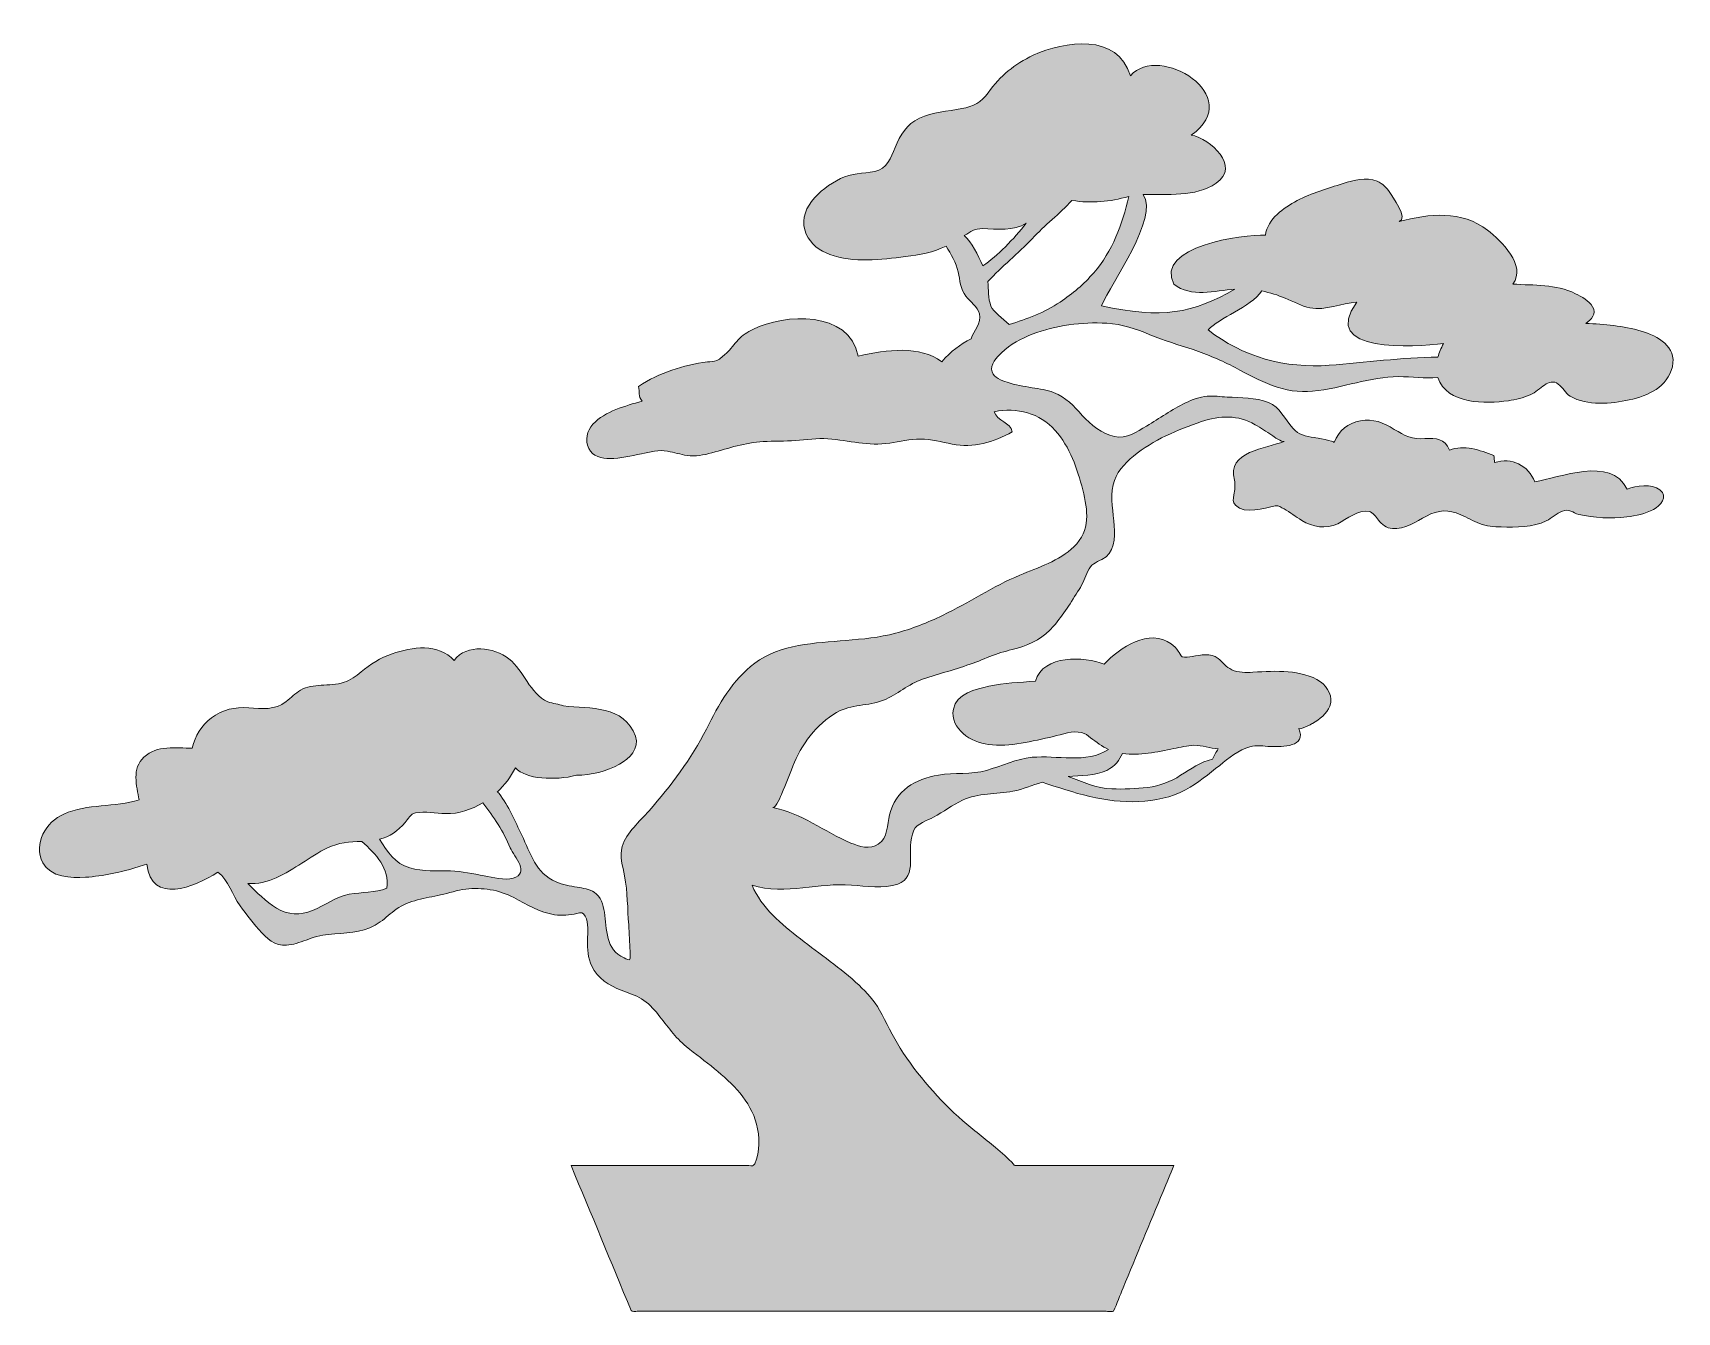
# Model space of a CAD drawing. Header units: inches. Extents: x 0 to 102, y 0 to 80.
import ezdxf

# ---------------------------------------------------------------- set-up
doc = ezdxf.new("R2010")
doc.units = ezdxf.units.IN
doc.header["$MEASUREMENT"] = 0
doc.layers.add('Layer 1', color=7, linetype='Continuous')

msp = doc.modelspace()

# ---------------------------------------------------------------- hatches: boundary and pattern name
at = {"layer": 'Layer 1', "true_color": 0x00a69c}
h = msp.add_hatch(color=134, dxfattribs=at)
h.dxf.hatch_style = 2
edge = h.paths.add_edge_path()
edge.add_spline(control_points=[(69.09, 60.76), (69.97, 60.39), (70.88, 60.12), (71.78, 59.83), (72.68, 59.52), (73.55, 59.16), (74.39, 58.71), (75.14, 58.3), (75.9, 57.89), (76.7, 57.6), (77.51, 57.3), (78.36, 57.16), (79.21, 57.24), (80.13, 57.33), (81.04, 57.57), (81.94, 57.77), (82.79, 57.96), (83.68, 58.16), (84.56, 58.15), (85.38, 58.15), (86.19, 58.03), (87, 58.1), (87.56, 56.41), (89.99, 56.45), (91.39, 56.65), (91.85, 56.72), (92.32, 56.83), (92.75, 57.02), (93.08, 57.16), (93.35, 57.44), (93.64, 57.63), (93.91, 57.81), (94.2, 57.91), (94.49, 57.69), (94.78, 57.47), (94.92, 57.12), (95.24, 56.93), (96.28, 56.32), (97.8, 56.46), (98.91, 56.7), (100.09, 56.96), (101.29, 57.5), (101.59, 58.77), (101.89, 60.03), (100.67, 60.68), (99.66, 60.98), (98.54, 61.31), (97.36, 61.41), (96.2, 61.46), (96.57, 61.69), (96.88, 62.07), (96.63, 62.5), (96.4, 62.88), (95.95, 63.12), (95.57, 63.31), (94.31, 63.93), (93.02, 63.81), (91.67, 63.91), (92.53, 65.06), (90.94, 66.62), (90.1, 67.26), (88.49, 68.51), (86.45, 68.29), (84.6, 67.8), (85.19, 67.96), (84.16, 69.39), (84.01, 69.61), (83.78, 69.92), (83.59, 70.15), (83.22, 70.3), (82.52, 70.59), (81.79, 70.37), (81.11, 70.16), (80.13, 69.86), (79.16, 69.57), (78.25, 69.1), (77.4, 68.65), (76.42, 67.98), (76.27, 66.95), (74.89, 67.02), (69.38, 66.24), (70.57, 63.9), (71.65, 63.06), (73.13, 63.49), (74.37, 63.59), (71.74, 62.07), (69.84, 61.74), (66.07, 62.55), (66.7, 64.03), (69.66, 68.03), (68.67, 69.48), (70.16, 69.54), (71.9, 69.28), (73.21, 70.18), (74.75, 71.24), (72.85, 72.95), (71.66, 73.18), (75.11, 75.6), (69.65, 78.93), (67.87, 76.86), (67.1, 79.53), (63.78, 79.04), (61.83, 78.14), (60.65, 77.6), (59.79, 76.86), (59.03, 75.81), (58.59, 75.21), (58.1, 74.96), (57.38, 74.82), (56.5, 74.65), (55.57, 74.62), (54.75, 74.23), (53.94, 73.83), (53.56, 73.21), (53.24, 72.4), (52.98, 71.78), (52.71, 71.04), (51.97, 70.91), (51.23, 70.77), (50.52, 70.83), (49.84, 70.47), (49.16, 70.13), (48.51, 69.66), (48.04, 69.05), (47.59, 68.46), (47.39, 67.73), (47.71, 67.02), (47.98, 66.39), (48.54, 65.98), (49.17, 65.75), (50.65, 65.21), (52.36, 65.42), (53.88, 65.62), (54.76, 65.73), (55.61, 65.88), (56.41, 66.27), (56.71, 65.75), (57.04, 65.26), (57.16, 64.66), (57.27, 64.14), (57.3, 63.6), (57.64, 63.16), (57.9, 62.82), (58.37, 62.5), (58.48, 62.06), (58.62, 61.48), (58.14, 61), (57.96, 60.5), (57.31, 60.17), (56.7, 59.73), (56.14, 59.08), (54.77, 60.09), (52.75, 59.84), (50.94, 59.43), (50.39, 62.28), (46.35, 62.09), (44.39, 61.08), (44.05, 60.91), (43.74, 60.73), (43.48, 60.45), (43.22, 60.17), (43.01, 59.86), (42.73, 59.6), (42.56, 59.44), (42.36, 59.25), (42.14, 59.15), (41.97, 59.07), (41.76, 59.09), (41.57, 59.07), (40.04, 58.87), (38.58, 58.4), (37.28, 57.54), (37.36, 57.19), (37.23, 56.95), (37.49, 56.63), (36.45, 56.31), (35.2, 56.02), (34.44, 55.19), (34.05, 54.77), (33.94, 54.21), (34.18, 53.68), (34.41, 53.18), (34.99, 53.06), (35.5, 53.06), (36.15, 53.06), (36.81, 53.22), (37.45, 53.35), (37.98, 53.46), (38.54, 53.62), (39.08, 53.51), (39.49, 53.44), (39.88, 53.31), (40.29, 53.25), (40.82, 53.18), (41.33, 53.27), (41.83, 53.41), (42.91, 53.7), (43.89, 54.05), (45.02, 54.11), (45.69, 54.14), (46.37, 54.14), (47.04, 54.17), (47.72, 54.21), (48.38, 54.35), (49.06, 54.29), (50.37, 54.19), (51.57, 53.8), (52.9, 54.02), (53.53, 54.12), (54.16, 54.27), (54.81, 54.27), (55.48, 54.28), (56.13, 54.08), (56.78, 53.96), (58.11, 53.7), (59.36, 54.05), (60.52, 54.72), (60.43, 55.32), (59.57, 55.37), (59.4, 55.97), (60.82, 56.24), (62.22, 55.9), (63.2, 54.8), (64.11, 53.78), (64.57, 52.41), (64.91, 51.11), (65.23, 49.83), (65.4, 48.57), (64.36, 47.57), (63.44, 46.69), (62.14, 46.28), (60.99, 45.8), (59.33, 45.1), (57.82, 44.08), (56.19, 43.3), (55.25, 42.85), (54.28, 42.45), (53.26, 42.19), (52.26, 41.92), (51.21, 41.83), (50.18, 41.74), (48.26, 41.59), (46.11, 41.51), (44.5, 40.32), (43.12, 39.3), (42.25, 37.73), (41.5, 36.23), (40.55, 34.36), (39.3, 32.72), (37.93, 31.14), (37.35, 30.48), (36.53, 29.8), (36.26, 28.93), (36.06, 28.32), (36.3, 27.69), (36.41, 27.09), (36.59, 26.09), (36.59, 25.05), (36.66, 24.04), (36.69, 23.49), (36.72, 22.95), (36.75, 22.41), (36.76, 22.26), (36.76, 22.11), (36.76, 21.97), (36.77, 21.76), (36.48, 21.95), (36.37, 22), (35.22, 22.48), (35.3, 23.8), (35.15, 24.83), (35.08, 25.3), (34.94, 25.81), (34.52, 26.08), (34.21, 26.28), (33.82, 26.33), (33.46, 26.39), (33, 26.46), (32.57, 26.54), (32.14, 26.72), (30.87, 27.27), (30.56, 28.49), (30.01, 29.63), (29.59, 30.49), (29.19, 31.45), (28.61, 32.21), (28.59, 32.23), (28.52, 32.34), (28.48, 32.31), (28.94, 32.74), (29.33, 33.24), (29.61, 33.81), (30.26, 33.1), (32.07, 33.02), (33.41, 33.35), (34.33, 33.36), (35.29, 33.59), (36.09, 34.05), (36.71, 34.4), (37.35, 35.01), (37.08, 35.79), (36.4, 37.72), (34.25, 37.48), (32.61, 37.67), (32.29, 37.77), (31.96, 37.82), (31.63, 37.92), (30.49, 38.46), (30.16, 39.84), (29.21, 40.6), (28.29, 41.33), (26.58, 41.55), (25.8, 40.5), (24.83, 41.58), (23.17, 41.34), (21.94, 40.91), (21.2, 40.66), (20.61, 40.27), (20.01, 39.78), (19.69, 39.52), (19.35, 39.27), (18.95, 39.14), (18.49, 38.98), (18, 38.99), (17.52, 38.95), (17.09, 38.92), (16.63, 38.87), (16.25, 38.65), (15.92, 38.46), (15.65, 38.17), (15.35, 37.94), (14.66, 37.39), (13.83, 37.49), (13.02, 37.55), (12.16, 37.61), (11.4, 37.45), (10.7, 36.92), (10.08, 36.46), (9.68, 35.8), (9.51, 35.04), (8.49, 35.04), (7.32, 35.24), (6.5, 34.48), (5.74, 33.78), (6.04, 32.7), (6.2, 31.82), (4.68, 31.34), (3, 31.6), (1.51, 30.94), (0.42, 30.46), (-0.41, 29.09), (0.21, 27.91), (0.69, 27), (1.98, 26.96), (2.87, 27.01), (3.98, 27.08), (5.08, 27.33), (6.14, 27.65), (6.32, 27.7), (6.5, 27.76), (6.68, 27.82), (7, 25.29), (9.59, 26.39), (11.11, 27.32), (11.79, 26.82), (11.98, 25.89), (12.48, 25.24), (12.91, 24.67), (13.34, 24.09), (13.83, 23.56), (14.35, 22.99), (14.86, 22.66), (15.67, 22.82), (16.09, 22.9), (16.5, 23.07), (16.91, 23.22), (17.38, 23.38), (17.86, 23.46), (18.37, 23.49), (19.38, 23.57), (20.37, 23.6), (21.21, 24.23), (21.55, 24.48), (21.86, 24.77), (22.2, 25.02), (22.6, 25.31), (23.05, 25.48), (23.53, 25.6), (24, 25.73), (24.48, 25.8), (24.96, 25.91), (25.48, 26.03), (25.99, 26.2), (26.52, 26.27), (27.54, 26.39), (28.59, 26.23), (29.51, 25.75), (30.32, 25.32), (31.13, 24.81), (32.05, 24.68), (32.51, 24.61), (32.98, 24.64), (33.43, 24.76), (33.66, 24.82), (33.84, 24.84), (33.96, 24.59), (34.18, 24.16), (34.12, 23.57), (34.1, 23.09), (34.08, 22.54), (34.12, 22), (34.36, 21.48), (34.71, 20.73), (35.45, 20.26), (36.2, 19.98), (36.62, 19.81), (37.07, 19.68), (37.46, 19.45), (37.87, 19.2), (38.21, 18.84), (38.5, 18.47), (39.06, 17.76), (39.54, 17.05), (40.24, 16.48), (40.82, 16.01), (41.43, 15.57), (42, 15.1), (43.12, 14.18), (44.24, 13.1), (44.61, 11.66), (44.82, 10.88), (44.84, 9.94), (44.5, 9.19), (44.42, 9.02), (44.32, 9.07), (44.13, 9.07), (42.27, 9.07), (40.41, 9.07), (38.55, 9.07), (36.73, 9.07), (34.91, 9.07), (33.08, 9.07), (34.33, 6.07), (35.57, 3.07), (36.81, 0.06), (36.86, -0.04), (37.09, 0.01), (37.19, 0.01), (37.62, 0.01), (38.06, 0.01), (38.49, 0.01), (40.09, 0.01), (41.69, 0.01), (43.29, 0.01), (47.8, 0.01), (52.31, 0.01), (56.82, 0.01), (60, 0.01), (63.18, 0.01), (66.36, 0.01), (66.4, 0.01), (66.81, -0.02), (66.83, 0.02), (67.03, 0.5), (67.22, 0.98), (67.42, 1.47), (68.25, 3.47), (69.08, 5.47), (69.91, 7.47), (70.13, 8), (70.35, 8.54), (70.57, 9.07), (67.3, 9.07), (64.03, 9.07), (60.76, 9.07), (60.66, 9.07), (60.69, 9.06), (60.6, 9.16), (60.25, 9.53), (59.87, 9.88), (59.48, 10.2), (58.81, 10.76), (58.11, 11.28), (57.45, 11.86), (55.96, 13.17), (54.63, 14.69), (53.56, 16.37), (53.07, 17.14), (52.71, 17.97), (52.26, 18.75), (51.93, 19.33), (51.47, 19.83), (50.99, 20.29), (49.86, 21.36), (48.56, 22.22), (47.34, 23.18), (46.18, 24.08), (44.92, 25.12), (44.34, 26.51), (45.36, 26.2), (46.45, 26.23), (47.5, 26.35), (48.53, 26.46), (49.48, 26.6), (50.52, 26.52), (51.45, 26.45), (52.51, 26.28), (53.41, 26.59), (54.03, 26.81), (54.19, 27.35), (54.2, 27.95), (54.2, 28.62), (54.12, 29.3), (54.4, 29.93), (54.58, 30.34), (55.26, 30.55), (55.63, 30.75), (56.24, 31.08), (56.8, 31.51), (57.43, 31.8), (58.41, 32.27), (59.52, 32.16), (60.57, 32.36), (61.19, 32.49), (61.78, 32.73), (62.38, 32.92), (64.33, 32.28), (66.32, 31.61), (68.4, 31.72), (69.39, 31.77), (70.42, 31.97), (71.3, 32.44), (72.07, 32.86), (72.75, 33.44), (73.43, 33.97), (73.99, 34.41), (74.61, 34.93), (75.31, 35.13), (75.7, 35.24), (76.18, 35.16), (76.58, 35.14), (77.33, 35.12), (78.86, 35.1), (78.35, 36.27), (78.4, 36.15), (79.14, 36.54), (79.2, 36.58), (79.64, 36.82), (80.1, 37.17), (80.28, 37.66), (80.5, 38.24), (80.16, 38.83), (79.7, 39.17), (79.12, 39.58), (78.38, 39.72), (77.69, 39.79), (76.96, 39.85), (76.23, 39.81), (75.5, 39.76), (75.05, 39.73), (74.6, 39.74), (74.18, 39.92), (73.82, 40.08), (73.64, 40.38), (73.34, 40.62), (72.87, 41), (72.26, 40.81), (71.71, 40.75), (71.53, 40.73), (71.27, 40.66), (71.1, 40.73), (71.01, 40.76), (70.91, 41.01), (70.85, 41.08), (70.73, 41.25), (70.58, 41.4), (70.42, 41.52), (69.06, 42.53), (67.2, 41.28), (66.24, 40.27), (65, 40.73), (62.46, 40.89), (61.96, 39.2), (60.99, 39.14), (60.02, 39.09), (59.07, 38.89), (58.29, 38.73), (57.03, 38.42), (56.86, 37.47), (56.64, 36.22), (57.99, 35.39), (59.03, 35.27), (60.39, 35.1), (61.77, 35.47), (63.08, 35.77), (63.61, 35.89), (64.3, 36.15), (64.84, 36.01), (65.05, 35.96), (65.23, 35.82), (65.4, 35.69), (65.75, 35.42), (66.1, 35.14), (66.51, 34.96), (65.14, 34.05), (63.28, 34.62), (61.76, 34.47), (60.77, 34.38), (59.88, 33.92), (58.93, 33.66), (57.96, 33.39), (56.93, 33.53), (55.94, 33.37), (54.49, 33.13), (53.26, 32.4), (52.89, 30.9), (52.73, 30.29), (52.78, 29.46), (52.19, 29.06), (51.69, 28.71), (50.99, 28.93), (50.48, 29.14), (48.84, 29.83), (47.41, 31.01), (45.62, 31.34), (45.85, 31.3), (46.13, 32.09), (46.19, 32.23), (46.44, 32.78), (46.65, 33.35), (46.87, 33.91), (47.38, 35.24), (48.36, 36.54), (49.6, 37.26), (50.51, 37.79), (51.56, 37.65), (52.51, 38.02), (53.38, 38.37), (54.06, 39.04), (54.95, 39.33), (55.99, 39.67), (57.06, 39.96), (58.09, 40.33), (58.56, 40.49), (59.01, 40.71), (59.48, 40.87), (59.93, 41.03), (60.4, 41.14), (60.86, 41.27), (61.75, 41.53), (62.49, 41.92), (63.1, 42.63), (63.71, 43.33), (64.18, 44.13), (64.68, 44.9), (64.92, 45.26), (65.04, 45.67), (65.22, 46.05), (65.42, 46.46), (65.71, 46.6), (66.1, 46.78), (66.88, 47.13), (66.92, 48.13), (66.87, 48.87), (66.81, 49.71), (66.61, 50.57), (66.8, 51.41), (66.96, 52.15), (67.5, 52.74), (68.07, 53.21), (69.29, 54.21), (70.82, 54.85), (72.3, 55.36), (73.4, 55.74), (74.61, 55.78), (75.63, 55.16), (75.99, 54.95), (76.33, 54.72), (76.68, 54.51), (76.8, 54.43), (77.28, 54.05), (77.44, 54.12), (76.34, 53.67), (73.85, 53.51), (74.34, 51.72), (74.42, 51.41), (74.36, 51.1), (74.31, 50.79), (74.27, 50.57), (74.23, 50.32), (74.41, 50.15), (75.02, 49.56), (76.18, 49.97), (76.89, 50.11), (77.11, 50.15), (77.24, 50.02), (77.43, 49.92), (77.81, 49.71), (78.16, 49.44), (78.53, 49.21), (79.23, 48.79), (80.02, 48.64), (80.77, 49), (81.32, 49.27), (82.06, 49.92), (82.72, 49.77), (82.98, 49.71), (83.14, 49.43), (83.3, 49.23), (83.53, 48.94), (83.79, 48.73), (84.17, 48.7), (84.95, 48.63), (85.63, 49.14), (86.29, 49.48), (87.04, 49.87), (87.66, 49.91), (88.43, 49.56), (88.81, 49.38), (89.19, 49.17), (89.59, 49.02), (90.03, 48.85), (90.48, 48.81), (90.95, 48.8), (91.84, 48.77), (92.93, 48.77), (93.75, 49.18), (94.09, 49.36), (94.39, 49.64), (94.75, 49.79), (95.16, 49.96), (95.4, 49.67), (95.77, 49.58), (96.7, 49.35), (97.81, 49.32), (98.75, 49.43), (99.32, 49.49), (99.91, 49.62), (100.42, 49.89), (100.84, 50.11), (101.34, 50.69), (100.82, 51.11), (100.31, 51.52), (99.34, 51.35), (98.77, 51.16), (97.77, 53.24), (94.54, 51.84), (93.04, 51.61), (92.63, 52.63), (91.59, 53.15), (90.53, 52.8), (90.53, 52.94), (90.49, 53.1), (90.49, 53.24), (89.61, 53.59), (88.64, 53.93), (87.72, 53.58), (87.45, 54.3), (86.88, 54.34), (86.2, 54.3), (85.45, 54.24), (84.92, 54.47), (84.29, 54.87), (83.63, 55.29), (82.97, 55.55), (82.18, 55.41), (81.42, 55.28), (80.83, 54.78), (80.55, 54.06), (80.58, 54.14), (79.41, 54.34), (79.33, 54.36), (78.77, 54.46), (78.35, 54.5), (77.97, 54.95), (77.48, 55.51), (77.19, 56.25), (76.46, 56.54), (75.66, 56.86), (74.74, 56.83), (73.89, 56.88), (73.48, 56.9), (73.07, 56.97), (72.65, 56.93), (72.18, 56.88), (71.72, 56.72), (71.3, 56.52), (70.45, 56.11), (69.69, 55.55), (68.88, 55.08), (68.29, 54.73), (67.62, 54.26), (66.89, 54.42), (66.12, 54.6), (65.4, 55.17), (64.88, 55.74), (64.35, 56.34), (63.86, 56.86), (63.1, 57.16), (62.68, 57.33), (62.21, 57.38), (61.76, 57.46), (61.24, 57.55), (60.71, 57.64), (60.2, 57.8), (59.86, 57.91), (59.4, 58.08), (59.27, 58.44), (59.11, 58.89), (59.57, 59.36), (59.86, 59.64), (60.4, 60.16), (61.08, 60.53), (61.77, 60.79), (63.23, 61.35), (64.85, 61.56), (66.4, 61.47), (67.36, 61.41), (68.22, 61.12), (69.09, 60.76)], knot_values=[0, 0, 0, 0, 1, 1, 1, 2, 2, 2, 3, 3, 3, 4, 4, 4, 5, 5, 5, 6, 6, 6, 7, 7, 7, 8, 8, 8, 9, 9, 9, 10, 10, 10, 11, 11, 11, 12, 12, 12, 13, 13, 13, 14, 14, 14, 15, 15, 15, 16, 16, 16, 17, 17, 17, 18, 18, 18, 19, 19, 19, 20, 20, 20, 21, 21, 21, 22, 22, 22, 23, 23, 23, 24, 24, 24, 25, 25, 25, 26, 26, 26, 27, 27, 27, 28, 28, 28, 29, 29, 29, 30, 30, 30, 31, 31, 31, 32, 32, 32, 33, 33, 33, 34, 34, 34, 35, 35, 35, 36, 36, 36, 37, 37, 37, 38, 38, 38, 39, 39, 39, 40, 40, 40, 41, 41, 41, 42, 42, 42, 43, 43, 43, 44, 44, 44, 45, 45, 45, 46, 46, 46, 47, 47, 47, 48, 48, 48, 49, 49, 49, 50, 50, 50, 51, 51, 51, 52, 52, 52, 53, 53, 53, 54, 54, 54, 55, 55, 55, 56, 56, 56, 57, 57, 57, 58, 58, 58, 59, 59, 59, 60, 60, 60, 61, 61, 61, 62, 62, 62, 63, 63, 63, 64, 64, 64, 65, 65, 65, 66, 66, 66, 67, 67, 67, 68, 68, 68, 69, 69, 69, 70, 70, 70, 71, 71, 71, 72, 72, 72, 73, 73, 73, 74, 74, 74, 75, 75, 75, 76, 76, 76, 77, 77, 77, 78, 78, 78, 79, 79, 79, 80, 80, 80, 81, 81, 81, 82, 82, 82, 83, 83, 83, 84, 84, 84, 85, 85, 85, 86, 86, 86, 87, 87, 87, 88, 88, 88, 89, 89, 89, 90, 90, 90, 91, 91, 91, 92, 92, 92, 93, 93, 93, 94, 94, 94, 95, 95, 95, 96, 96, 96, 97, 97, 97, 98, 98, 98, 99, 99, 99, 100, 100, 100, 101, 101, 101, 102, 102, 102, 103, 103, 103, 104, 104, 104, 105, 105, 105, 106, 106, 106, 107, 107, 107, 108, 108, 108, 109, 109, 109, 110, 110, 110, 111, 111, 111, 112, 112, 112, 113, 113, 113, 114, 114, 114, 115, 115, 115, 116, 116, 116, 117, 117, 117, 118, 118, 118, 119, 119, 119, 120, 120, 120, 121, 121, 121, 122, 122, 122, 123, 123, 123, 124, 124, 124, 125, 125, 125, 126, 126, 126, 127, 127, 127, 128, 128, 128, 129, 129, 129, 130, 130, 130, 131, 131, 131, 132, 132, 132, 133, 133, 133, 134, 134, 134, 135, 135, 135, 136, 136, 136, 137, 137, 137, 138, 138, 138, 139, 139, 139, 140, 140, 140, 141, 141, 141, 142, 142, 142, 143, 143, 143, 144, 144, 144, 145, 145, 145, 146, 146, 146, 147, 147, 147, 148, 148, 148, 149, 149, 149, 150, 150, 150, 151, 151, 151, 152, 152, 152, 153, 153, 153, 154, 154, 154, 155, 155, 155, 156, 156, 156, 157, 157, 157, 158, 158, 158, 159, 159, 159, 160, 160, 160, 161, 161, 161, 162, 162, 162, 163, 163, 163, 164, 164, 164, 165, 165, 165, 166, 166, 166, 167, 167, 167, 168, 168, 168, 169, 169, 169, 170, 170, 170, 171, 171, 171, 172, 172, 172, 173, 173, 173, 174, 174, 174, 175, 175, 175, 176, 176, 176, 177, 177, 177, 178, 178, 178, 179, 179, 179, 180, 180, 180, 181, 181, 181, 182, 182, 182, 183, 183, 183, 184, 184, 184, 185, 185, 185, 186, 186, 186, 187, 187, 187, 188, 188, 188, 189, 189, 189, 190, 190, 190, 191, 191, 191, 192, 192, 192, 193, 193, 193, 194, 194, 194, 195, 195, 195, 196, 196, 196, 197, 197, 197, 198, 198, 198, 199, 199, 199, 200, 200, 200, 201, 201, 201, 202, 202, 202, 203, 203, 203, 204, 204, 204, 205, 205, 205, 206, 206, 206, 207, 207, 207, 208, 208, 208, 209, 209, 209, 210, 210, 210, 211, 211, 211, 212, 212, 212, 213, 213, 213, 214, 214, 214, 215, 215, 215, 216, 216, 216, 217, 217, 217, 218, 218, 218, 219, 219, 219, 220, 220, 220, 221, 221, 221, 222, 222, 222, 223, 223, 223, 224, 224, 224, 225, 225, 225, 226, 226, 226, 227, 227, 227, 228, 228, 228, 229, 229, 229, 230, 230, 230, 231, 231, 231, 232, 232, 232, 233, 233, 233, 234, 234, 234, 235, 235, 235, 236, 236, 236, 237, 237, 237, 238, 238, 238, 239, 239, 239, 240, 240, 240, 241, 241, 241, 242, 242, 242, 243, 243, 243, 244, 244, 244, 245, 245, 245, 246, 246, 246, 247, 247, 247, 248, 248, 248, 249, 249, 249, 250, 250, 250, 251, 251, 251, 252, 252, 252, 253, 253, 253, 254, 254, 254, 255, 255, 255, 256, 256, 256, 257, 257, 257, 258, 258, 258, 259, 259, 259, 260, 260, 260, 261, 261, 261, 262, 262, 262, 263, 263, 263, 264, 264, 264, 265, 265, 265, 266, 266, 266, 267, 267, 267, 268, 268, 268, 269, 269, 269, 270, 270, 270, 271, 271, 271, 272, 272, 272, 273, 273, 273, 273], degree=3, periodic=1)
edge = h.paths.add_edge_path()
edge.add_spline(control_points=[(77.51, 63.03), (78.01, 62.84), (78.51, 62.53), (79.04, 62.43), (80.03, 62.24), (80.99, 62.73), (81.97, 62.79), (79.59, 59.58), (85.57, 59.98), (87.35, 60.21), (87.19, 59.91), (87.08, 59.63), (87.01, 59.37), (84.75, 59.33), (82.5, 59.04), (80.25, 58.86), (77.56, 58.64), (74.83, 59.38), (72.71, 61.06), (73.37, 61.81), (75.33, 62.45), (76.06, 63.48), (76.56, 63.38), (77.04, 63.22), (77.51, 63.03)], knot_values=[0, 0, 0, 0, 1, 1, 1, 2, 2, 2, 3, 3, 3, 4, 4, 4, 5, 5, 5, 6, 6, 6, 7, 7, 7, 8, 8, 8, 8], degree=3, periodic=1)
edge = h.paths.add_edge_path()
edge.add_spline(control_points=[(19.28, 25.95), (18.43, 25.8), (17.77, 25.26), (16.98, 24.94), (16.23, 24.64), (15.46, 24.66), (14.76, 25.09), (14.08, 25.49), (13.52, 26.08), (12.96, 26.63), (14.19, 26.5), (15.34, 27.26), (16.33, 27.89), (16.85, 28.23), (17.37, 28.57), (17.92, 28.84), (18.6, 29.17), (19.32, 29.2), (20.05, 29.24), (20.96, 28.44), (21.77, 27.56), (21.62, 26.33), (20.87, 26.03), (20.06, 26.09), (19.28, 25.95)], knot_values=[0, 0, 0, 0, 1, 1, 1, 2, 2, 2, 3, 3, 3, 4, 4, 4, 5, 5, 5, 6, 6, 6, 7, 7, 7, 8, 8, 8, 8], degree=3, periodic=1)
edge = h.paths.add_edge_path()
edge.add_spline(control_points=[(27.68, 27.1), (26.98, 27.23), (26.29, 27.37), (25.58, 27.4), (24.74, 27.42), (23.87, 27.36), (23.05, 27.59), (22.1, 27.86), (21.67, 28.59), (21.15, 29.37), (21.81, 29.53), (22.31, 29.9), (22.75, 30.41), (22.93, 30.63), (23.09, 30.96), (23.39, 31.01), (24.01, 31.12), (24.65, 31), (25.27, 30.97), (26.1, 30.94), (26.88, 31.22), (27.59, 31.64), (28.26, 30.79), (28.87, 29.84), (29.29, 28.85), (29.55, 28.25), (30.54, 27.28), (29.47, 26.95), (28.94, 26.79), (28.2, 27.01), (27.68, 27.1)], knot_values=[0, 0, 0, 0, 1, 1, 1, 2, 2, 2, 3, 3, 3, 4, 4, 4, 5, 5, 5, 6, 6, 6, 7, 7, 7, 8, 8, 8, 9, 9, 9, 10, 10, 10, 10], degree=3, periodic=1)
edge = h.paths.add_edge_path()
edge.add_spline(control_points=[(67.39, 34.71), (68.45, 34.56), (69.53, 34.8), (70.58, 35.01), (70.98, 35.09), (71.41, 35.21), (71.83, 35.22), (72.35, 35.22), (72.82, 35.03), (73.34, 35), (73.21, 34.8), (73.09, 34.58), (72.98, 34.35), (72.24, 34.18), (71.63, 33.76), (71, 33.35), (70.36, 32.94), (69.71, 32.7), (68.95, 32.6), (68.21, 32.51), (67.45, 32.48), (66.71, 32.51), (65.76, 32.54), (64.88, 32.95), (64, 33.27), (64.79, 33.35), (65.69, 33.29), (66.4, 33.66), (66.95, 33.94), (67.18, 34.3), (67.39, 34.71)], knot_values=[0, 0, 0, 0, 1, 1, 1, 2, 2, 2, 3, 3, 3, 4, 4, 4, 5, 5, 5, 6, 6, 6, 7, 7, 7, 8, 8, 8, 9, 9, 9, 10, 10, 10, 10], degree=3, periodic=1)
edge = h.paths.add_edge_path()
edge.add_spline(control_points=[(58.68, 67.36), (59.52, 67.33), (60.65, 67.2), (61.39, 67.69), (60.63, 66.72), (59.61, 65.66), (58.7, 65.05), (58.38, 65.73), (58.03, 66.49), (57.54, 66.92), (57.96, 67.18), (58.18, 67.37), (58.68, 67.36)], knot_values=[0, 0, 0, 0, 1, 1, 1, 2, 2, 2, 3, 3, 3, 4, 4, 4, 4], degree=3, periodic=1)
edge = h.paths.add_edge_path()
edge.add_spline(control_points=[(59.01, 64.06), (59.87, 65.01), (60.89, 65.79), (61.76, 66.73), (62.54, 67.57), (63.47, 68.26), (64.24, 69.11), (65.47, 68.91), (66.58, 69.04), (67.77, 69.35), (67.38, 67.63), (66.76, 65.96), (65.59, 64.61), (64.99, 63.9), (64.27, 63.3), (63.5, 62.79), (62.53, 62.13), (61.44, 61.74), (60.33, 61.39), (59.92, 61.78), (59.35, 62.16), (59.2, 62.54), (59.01, 63.04), (59.06, 63.55), (59.01, 64.06)], knot_values=[0, 0, 0, 0, 1, 1, 1, 2, 2, 2, 3, 3, 3, 4, 4, 4, 5, 5, 5, 6, 6, 6, 7, 7, 7, 8, 8, 8, 8], degree=3, periodic=1)

# ---------------------------------------------------------------- linework, layer by layer
at = {"layer": 'Layer 1', "lineweight": 0}
for points, knots in [([(69.09, 60.76), (69.97, 60.39), (70.88, 60.12), (71.78, 59.83), (72.68, 59.52), (73.55, 59.16), (74.39, 58.71), (75.14, 58.3), (75.9, 57.89), (76.7, 57.6), (77.51, 57.3), (78.36, 57.16), (79.21, 57.24), (80.13, 57.33), (81.04, 57.57), (81.94, 57.77), (82.79, 57.96), (83.68, 58.16), (84.56, 58.15), (85.38, 58.15), (86.19, 58.03), (87, 58.1), (87.56, 56.41), (89.99, 56.45), (91.39, 56.65), (91.85, 56.72), (92.32, 56.83), (92.75, 57.02), (93.08, 57.16), (93.35, 57.44), (93.64, 57.63), (93.91, 57.81), (94.2, 57.91), (94.49, 57.69), (94.78, 57.47), (94.92, 57.12), (95.24, 56.93), (96.28, 56.32), (97.8, 56.46), (98.91, 56.7), (100.09, 56.96), (101.29, 57.5), (101.59, 58.77), (101.89, 60.03), (100.67, 60.68), (99.66, 60.98), (98.54, 61.31), (97.36, 61.41), (96.2, 61.46), (96.57, 61.69), (96.88, 62.07), (96.63, 62.5), (96.4, 62.88), (95.95, 63.12), (95.57, 63.31), (94.31, 63.93), (93.02, 63.81), (91.67, 63.91), (92.53, 65.06), (90.94, 66.62), (90.1, 67.26), (88.49, 68.51), (86.45, 68.29), (84.6, 67.8), (85.19, 67.96), (84.16, 69.39), (84.01, 69.61), (83.78, 69.92), (83.59, 70.15), (83.22, 70.3), (82.52, 70.59), (81.79, 70.37), (81.11, 70.16), (80.13, 69.86), (79.16, 69.57), (78.25, 69.1), (77.4, 68.65), (76.42, 67.98), (76.27, 66.95), (74.89, 67.02), (69.38, 66.24), (70.57, 63.9), (71.65, 63.06), (73.13, 63.49), (74.37, 63.59), (71.74, 62.07), (69.84, 61.74), (66.07, 62.55), (66.7, 64.03), (69.66, 68.03), (68.67, 69.48), (70.16, 69.54), (71.9, 69.28), (73.21, 70.18), (74.75, 71.24), (72.85, 72.95), (71.66, 73.18), (75.11, 75.6), (69.65, 78.93), (67.87, 76.86), (67.1, 79.53), (63.78, 79.04), (61.83, 78.14), (60.65, 77.6), (59.79, 76.86), (59.03, 75.81), (58.59, 75.21), (58.1, 74.96), (57.38, 74.82), (56.5, 74.65), (55.57, 74.62), (54.75, 74.23), (53.94, 73.83), (53.56, 73.21), (53.24, 72.4), (52.98, 71.78), (52.71, 71.04), (51.97, 70.91), (51.23, 70.77), (50.52, 70.83), (49.84, 70.47), (49.16, 70.13), (48.51, 69.66), (48.04, 69.05), (47.59, 68.46), (47.39, 67.73), (47.71, 67.02), (47.98, 66.39), (48.54, 65.98), (49.17, 65.75), (50.65, 65.21), (52.36, 65.42), (53.88, 65.62), (54.76, 65.73), (55.61, 65.88), (56.41, 66.27), (56.71, 65.75), (57.04, 65.26), (57.16, 64.66), (57.27, 64.14), (57.3, 63.6), (57.64, 63.16), (57.9, 62.82), (58.37, 62.5), (58.48, 62.06), (58.62, 61.48), (58.14, 61), (57.96, 60.5), (57.31, 60.17), (56.7, 59.73), (56.14, 59.08), (54.77, 60.09), (52.75, 59.84), (50.94, 59.43), (50.39, 62.28), (46.35, 62.09), (44.39, 61.08), (44.05, 60.91), (43.74, 60.73), (43.48, 60.45), (43.22, 60.17), (43.01, 59.86), (42.73, 59.6), (42.56, 59.44), (42.36, 59.25), (42.14, 59.15), (41.97, 59.07), (41.76, 59.09), (41.57, 59.07), (40.04, 58.87), (38.58, 58.4), (37.28, 57.54), (37.36, 57.19), (37.23, 56.95), (37.49, 56.63), (36.45, 56.31), (35.2, 56.02), (34.44, 55.19), (34.05, 54.77), (33.94, 54.21), (34.18, 53.68), (34.41, 53.18), (34.99, 53.06), (35.5, 53.06), (36.15, 53.06), (36.81, 53.22), (37.45, 53.35), (37.98, 53.46), (38.54, 53.62), (39.08, 53.51), (39.49, 53.44), (39.88, 53.31), (40.29, 53.25), (40.82, 53.18), (41.33, 53.27), (41.83, 53.41), (42.91, 53.7), (43.89, 54.05), (45.02, 54.11), (45.69, 54.14), (46.37, 54.14), (47.04, 54.17), (47.72, 54.21), (48.38, 54.35), (49.06, 54.29), (50.37, 54.19), (51.57, 53.8), (52.9, 54.02), (53.53, 54.12), (54.16, 54.27), (54.81, 54.27), (55.48, 54.28), (56.13, 54.08), (56.78, 53.96), (58.11, 53.7), (59.36, 54.05), (60.52, 54.72), (60.43, 55.32), (59.57, 55.37), (59.4, 55.97), (60.82, 56.24), (62.22, 55.9), (63.2, 54.8), (64.11, 53.78), (64.57, 52.41), (64.91, 51.11), (65.23, 49.83), (65.4, 48.57), (64.36, 47.57), (63.44, 46.69), (62.14, 46.28), (60.99, 45.8), (59.33, 45.1), (57.82, 44.08), (56.19, 43.3), (55.25, 42.85), (54.28, 42.45), (53.26, 42.19), (52.26, 41.92), (51.21, 41.83), (50.18, 41.74), (48.26, 41.59), (46.11, 41.51), (44.5, 40.32), (43.12, 39.3), (42.25, 37.73), (41.5, 36.23), (40.55, 34.36), (39.3, 32.72), (37.93, 31.14), (37.35, 30.48), (36.53, 29.8), (36.26, 28.93), (36.06, 28.32), (36.3, 27.69), (36.41, 27.09), (36.59, 26.09), (36.59, 25.05), (36.66, 24.04), (36.69, 23.49), (36.72, 22.95), (36.75, 22.41), (36.76, 22.26), (36.76, 22.11), (36.76, 21.97), (36.77, 21.76), (36.48, 21.95), (36.37, 22), (35.22, 22.48), (35.3, 23.8), (35.15, 24.83), (35.08, 25.3), (34.94, 25.81), (34.52, 26.08), (34.21, 26.28), (33.82, 26.33), (33.46, 26.39), (33, 26.46), (32.57, 26.54), (32.14, 26.72), (30.87, 27.27), (30.56, 28.49), (30.01, 29.63), (29.59, 30.49), (29.19, 31.45), (28.61, 32.21), (28.59, 32.23), (28.52, 32.34), (28.48, 32.31), (28.94, 32.74), (29.33, 33.24), (29.61, 33.81), (30.26, 33.1), (32.07, 33.02), (33.41, 33.35), (34.33, 33.36), (35.29, 33.59), (36.09, 34.05), (36.71, 34.4), (37.35, 35.01), (37.08, 35.79), (36.4, 37.72), (34.25, 37.48), (32.61, 37.67), (32.29, 37.77), (31.96, 37.82), (31.63, 37.92), (30.49, 38.46), (30.16, 39.84), (29.21, 40.6), (28.29, 41.33), (26.58, 41.55), (25.8, 40.5), (24.83, 41.58), (23.17, 41.34), (21.94, 40.91), (21.2, 40.66), (20.61, 40.27), (20.01, 39.78), (19.69, 39.52), (19.35, 39.27), (18.95, 39.14), (18.49, 38.98), (18, 38.99), (17.52, 38.95), (17.09, 38.92), (16.63, 38.87), (16.25, 38.65), (15.92, 38.46), (15.65, 38.17), (15.35, 37.94), (14.66, 37.39), (13.83, 37.49), (13.02, 37.55), (12.16, 37.61), (11.4, 37.45), (10.7, 36.92), (10.08, 36.46), (9.68, 35.8), (9.51, 35.04), (8.49, 35.04), (7.32, 35.24), (6.5, 34.48), (5.74, 33.78), (6.04, 32.7), (6.2, 31.82), (4.68, 31.34), (3, 31.6), (1.51, 30.94), (0.42, 30.46), (-0.41, 29.09), (0.21, 27.91), (0.69, 27), (1.98, 26.96), (2.87, 27.01), (3.98, 27.08), (5.08, 27.33), (6.14, 27.65), (6.32, 27.7), (6.5, 27.76), (6.68, 27.82), (7, 25.29), (9.59, 26.39), (11.11, 27.32), (11.79, 26.82), (11.98, 25.89), (12.48, 25.24), (12.91, 24.67), (13.34, 24.09), (13.83, 23.56), (14.35, 22.99), (14.86, 22.66), (15.67, 22.82), (16.09, 22.9), (16.5, 23.07), (16.91, 23.22), (17.38, 23.38), (17.86, 23.46), (18.37, 23.49), (19.38, 23.57), (20.37, 23.6), (21.21, 24.23), (21.55, 24.48), (21.86, 24.77), (22.2, 25.02), (22.6, 25.31), (23.05, 25.48), (23.53, 25.6), (24, 25.73), (24.48, 25.8), (24.96, 25.91), (25.48, 26.03), (25.99, 26.2), (26.52, 26.27), (27.54, 26.39), (28.59, 26.23), (29.51, 25.75), (30.32, 25.32), (31.13, 24.81), (32.05, 24.68), (32.51, 24.61), (32.98, 24.64), (33.43, 24.76), (33.66, 24.82), (33.84, 24.84), (33.96, 24.59), (34.18, 24.16), (34.12, 23.57), (34.1, 23.09), (34.08, 22.54), (34.12, 22), (34.36, 21.48), (34.71, 20.73), (35.45, 20.26), (36.2, 19.98), (36.62, 19.81), (37.07, 19.68), (37.46, 19.45), (37.87, 19.2), (38.21, 18.84), (38.5, 18.47), (39.06, 17.76), (39.54, 17.05), (40.24, 16.48), (40.82, 16.01), (41.43, 15.57), (42, 15.1), (43.12, 14.18), (44.24, 13.1), (44.61, 11.66), (44.82, 10.88), (44.84, 9.94), (44.5, 9.19), (44.42, 9.02), (44.32, 9.07), (44.13, 9.07), (42.27, 9.07), (40.41, 9.07), (38.55, 9.07), (36.73, 9.07), (34.91, 9.07), (33.08, 9.07), (34.33, 6.07), (35.57, 3.07), (36.81, 0.06), (36.86, -0.04), (37.09, 0.01), (37.19, 0.01), (37.62, 0.01), (38.06, 0.01), (38.49, 0.01), (40.09, 0.01), (41.69, 0.01), (43.29, 0.01), (47.8, 0.01), (52.31, 0.01), (56.82, 0.01), (60, 0.01), (63.18, 0.01), (66.36, 0.01), (66.4, 0.01), (66.81, -0.02), (66.83, 0.02), (67.03, 0.5), (67.22, 0.98), (67.42, 1.47), (68.25, 3.47), (69.08, 5.47), (69.91, 7.47), (70.13, 8), (70.35, 8.54), (70.57, 9.07), (67.3, 9.07), (64.03, 9.07), (60.76, 9.07), (60.66, 9.07), (60.69, 9.06), (60.6, 9.16), (60.25, 9.53), (59.87, 9.88), (59.48, 10.2), (58.81, 10.76), (58.11, 11.28), (57.45, 11.86), (55.96, 13.17), (54.63, 14.69), (53.56, 16.37), (53.07, 17.14), (52.71, 17.97), (52.26, 18.75), (51.93, 19.33), (51.47, 19.83), (50.99, 20.29), (49.86, 21.36), (48.56, 22.22), (47.34, 23.18), (46.18, 24.08), (44.92, 25.12), (44.34, 26.51), (45.36, 26.2), (46.45, 26.23), (47.5, 26.35), (48.53, 26.46), (49.48, 26.6), (50.52, 26.52), (51.45, 26.45), (52.51, 26.28), (53.41, 26.59), (54.03, 26.81), (54.19, 27.35), (54.2, 27.95), (54.2, 28.62), (54.12, 29.3), (54.4, 29.93), (54.58, 30.34), (55.26, 30.55), (55.63, 30.75), (56.24, 31.08), (56.8, 31.51), (57.43, 31.8), (58.41, 32.27), (59.52, 32.16), (60.57, 32.36), (61.19, 32.49), (61.78, 32.73), (62.38, 32.92), (64.33, 32.28), (66.32, 31.61), (68.4, 31.72), (69.39, 31.77), (70.42, 31.97), (71.3, 32.44), (72.07, 32.86), (72.75, 33.44), (73.43, 33.97), (73.99, 34.41), (74.61, 34.93), (75.31, 35.13), (75.7, 35.24), (76.18, 35.16), (76.58, 35.14), (77.33, 35.12), (78.86, 35.1), (78.35, 36.27), (78.4, 36.15), (79.14, 36.54), (79.2, 36.58), (79.64, 36.82), (80.1, 37.17), (80.28, 37.66), (80.5, 38.24), (80.16, 38.83), (79.7, 39.17), (79.12, 39.58), (78.38, 39.72), (77.69, 39.79), (76.96, 39.85), (76.23, 39.81), (75.5, 39.76), (75.05, 39.73), (74.6, 39.74), (74.18, 39.92), (73.82, 40.08), (73.64, 40.38), (73.34, 40.62), (72.87, 41), (72.26, 40.81), (71.71, 40.75), (71.53, 40.73), (71.27, 40.66), (71.1, 40.73), (71.01, 40.76), (70.91, 41.01), (70.85, 41.08), (70.73, 41.25), (70.58, 41.4), (70.42, 41.52), (69.06, 42.53), (67.2, 41.28), (66.24, 40.27), (65, 40.73), (62.46, 40.89), (61.96, 39.2), (60.99, 39.14), (60.02, 39.09), (59.07, 38.89), (58.29, 38.73), (57.03, 38.42), (56.86, 37.47), (56.64, 36.22), (57.99, 35.39), (59.03, 35.27), (60.39, 35.1), (61.77, 35.47), (63.08, 35.77), (63.61, 35.89), (64.3, 36.15), (64.84, 36.01), (65.05, 35.96), (65.23, 35.82), (65.4, 35.69), (65.75, 35.42), (66.1, 35.14), (66.51, 34.96), (65.14, 34.05), (63.28, 34.62), (61.76, 34.47), (60.77, 34.38), (59.88, 33.92), (58.93, 33.66), (57.96, 33.39), (56.93, 33.53), (55.94, 33.37), (54.49, 33.13), (53.26, 32.4), (52.89, 30.9), (52.73, 30.29), (52.78, 29.46), (52.19, 29.06), (51.69, 28.71), (50.99, 28.93), (50.48, 29.14), (48.84, 29.83), (47.41, 31.01), (45.62, 31.34), (45.85, 31.3), (46.13, 32.09), (46.19, 32.23), (46.44, 32.78), (46.65, 33.35), (46.87, 33.91), (47.38, 35.24), (48.36, 36.54), (49.6, 37.26), (50.51, 37.79), (51.56, 37.65), (52.51, 38.02), (53.38, 38.37), (54.06, 39.04), (54.95, 39.33), (55.99, 39.67), (57.06, 39.96), (58.09, 40.33), (58.56, 40.49), (59.01, 40.71), (59.48, 40.87), (59.93, 41.03), (60.4, 41.14), (60.86, 41.27), (61.75, 41.53), (62.49, 41.92), (63.1, 42.63), (63.71, 43.33), (64.18, 44.13), (64.68, 44.9), (64.92, 45.26), (65.04, 45.67), (65.22, 46.05), (65.42, 46.46), (65.71, 46.6), (66.1, 46.78), (66.88, 47.13), (66.92, 48.13), (66.87, 48.87), (66.81, 49.71), (66.61, 50.57), (66.8, 51.41), (66.96, 52.15), (67.5, 52.74), (68.07, 53.21), (69.29, 54.21), (70.82, 54.85), (72.3, 55.36), (73.4, 55.74), (74.61, 55.78), (75.63, 55.16), (75.99, 54.95), (76.33, 54.72), (76.68, 54.51), (76.8, 54.43), (77.28, 54.05), (77.44, 54.12), (76.34, 53.67), (73.85, 53.51), (74.34, 51.72), (74.42, 51.41), (74.36, 51.1), (74.31, 50.79), (74.27, 50.57), (74.23, 50.32), (74.41, 50.15), (75.02, 49.56), (76.18, 49.97), (76.89, 50.11), (77.11, 50.15), (77.24, 50.02), (77.43, 49.92), (77.81, 49.71), (78.16, 49.44), (78.53, 49.21), (79.23, 48.79), (80.02, 48.64), (80.77, 49), (81.32, 49.27), (82.06, 49.92), (82.72, 49.77), (82.98, 49.71), (83.14, 49.43), (83.3, 49.23), (83.53, 48.94), (83.79, 48.73), (84.17, 48.7), (84.95, 48.63), (85.63, 49.14), (86.29, 49.48), (87.04, 49.87), (87.66, 49.91), (88.43, 49.56), (88.81, 49.38), (89.19, 49.17), (89.59, 49.02), (90.03, 48.85), (90.48, 48.81), (90.95, 48.8), (91.84, 48.77), (92.93, 48.77), (93.75, 49.18), (94.09, 49.36), (94.39, 49.64), (94.75, 49.79), (95.16, 49.96), (95.4, 49.67), (95.77, 49.58), (96.7, 49.35), (97.81, 49.32), (98.75, 49.43), (99.32, 49.49), (99.91, 49.62), (100.42, 49.89), (100.84, 50.11), (101.34, 50.69), (100.82, 51.11), (100.31, 51.52), (99.34, 51.35), (98.77, 51.16), (97.77, 53.24), (94.54, 51.84), (93.04, 51.61), (92.63, 52.63), (91.59, 53.15), (90.53, 52.8), (90.53, 52.94), (90.49, 53.1), (90.49, 53.24), (89.61, 53.59), (88.64, 53.93), (87.72, 53.58), (87.45, 54.3), (86.88, 54.34), (86.2, 54.3), (85.45, 54.24), (84.92, 54.47), (84.29, 54.87), (83.63, 55.29), (82.97, 55.55), (82.18, 55.41), (81.42, 55.28), (80.83, 54.78), (80.55, 54.06), (80.58, 54.14), (79.41, 54.34), (79.33, 54.36), (78.77, 54.46), (78.35, 54.5), (77.97, 54.95), (77.48, 55.51), (77.19, 56.25), (76.46, 56.54), (75.66, 56.86), (74.74, 56.83), (73.89, 56.88), (73.48, 56.9), (73.07, 56.97), (72.65, 56.93), (72.18, 56.88), (71.72, 56.72), (71.3, 56.52), (70.45, 56.11), (69.69, 55.55), (68.88, 55.08), (68.29, 54.73), (67.62, 54.26), (66.89, 54.42), (66.12, 54.6), (65.4, 55.17), (64.88, 55.74), (64.35, 56.34), (63.86, 56.86), (63.1, 57.16), (62.68, 57.33), (62.21, 57.38), (61.76, 57.46), (61.24, 57.55), (60.71, 57.64), (60.2, 57.8), (59.86, 57.91), (59.4, 58.08), (59.27, 58.44), (59.11, 58.89), (59.57, 59.36), (59.86, 59.64), (60.4, 60.16), (61.08, 60.53), (61.77, 60.79), (63.23, 61.35), (64.85, 61.56), (66.4, 61.47), (67.36, 61.41), (68.22, 61.12), (69.09, 60.76)], [0, 0, 0, 0, 1, 1, 1, 2, 2, 2, 3, 3, 3, 4, 4, 4, 5, 5, 5, 6, 6, 6, 7, 7, 7, 8, 8, 8, 9, 9, 9, 10, 10, 10, 11, 11, 11, 12, 12, 12, 13, 13, 13, 14, 14, 14, 15, 15, 15, 16, 16, 16, 17, 17, 17, 18, 18, 18, 19, 19, 19, 20, 20, 20, 21, 21, 21, 22, 22, 22, 23, 23, 23, 24, 24, 24, 25, 25, 25, 26, 26, 26, 27, 27, 27, 28, 28, 28, 29, 29, 29, 30, 30, 30, 31, 31, 31, 32, 32, 32, 33, 33, 33, 34, 34, 34, 35, 35, 35, 36, 36, 36, 37, 37, 37, 38, 38, 38, 39, 39, 39, 40, 40, 40, 41, 41, 41, 42, 42, 42, 43, 43, 43, 44, 44, 44, 45, 45, 45, 46, 46, 46, 47, 47, 47, 48, 48, 48, 49, 49, 49, 50, 50, 50, 51, 51, 51, 52, 52, 52, 53, 53, 53, 54, 54, 54, 55, 55, 55, 56, 56, 56, 57, 57, 57, 58, 58, 58, 59, 59, 59, 60, 60, 60, 61, 61, 61, 62, 62, 62, 63, 63, 63, 64, 64, 64, 65, 65, 65, 66, 66, 66, 67, 67, 67, 68, 68, 68, 69, 69, 69, 70, 70, 70, 71, 71, 71, 72, 72, 72, 73, 73, 73, 74, 74, 74, 75, 75, 75, 76, 76, 76, 77, 77, 77, 78, 78, 78, 79, 79, 79, 80, 80, 80, 81, 81, 81, 82, 82, 82, 83, 83, 83, 84, 84, 84, 85, 85, 85, 86, 86, 86, 87, 87, 87, 88, 88, 88, 89, 89, 89, 90, 90, 90, 91, 91, 91, 92, 92, 92, 93, 93, 93, 94, 94, 94, 95, 95, 95, 96, 96, 96, 97, 97, 97, 98, 98, 98, 99, 99, 99, 100, 100, 100, 101, 101, 101, 102, 102, 102, 103, 103, 103, 104, 104, 104, 105, 105, 105, 106, 106, 106, 107, 107, 107, 108, 108, 108, 109, 109, 109, 110, 110, 110, 111, 111, 111, 112, 112, 112, 113, 113, 113, 114, 114, 114, 115, 115, 115, 116, 116, 116, 117, 117, 117, 118, 118, 118, 119, 119, 119, 120, 120, 120, 121, 121, 121, 122, 122, 122, 123, 123, 123, 124, 124, 124, 125, 125, 125, 126, 126, 126, 127, 127, 127, 128, 128, 128, 129, 129, 129, 130, 130, 130, 131, 131, 131, 132, 132, 132, 133, 133, 133, 134, 134, 134, 135, 135, 135, 136, 136, 136, 137, 137, 137, 138, 138, 138, 139, 139, 139, 140, 140, 140, 141, 141, 141, 142, 142, 142, 143, 143, 143, 144, 144, 144, 145, 145, 145, 146, 146, 146, 147, 147, 147, 148, 148, 148, 149, 149, 149, 150, 150, 150, 151, 151, 151, 152, 152, 152, 153, 153, 153, 154, 154, 154, 155, 155, 155, 156, 156, 156, 157, 157, 157, 158, 158, 158, 159, 159, 159, 160, 160, 160, 161, 161, 161, 162, 162, 162, 163, 163, 163, 164, 164, 164, 165, 165, 165, 166, 166, 166, 167, 167, 167, 168, 168, 168, 169, 169, 169, 170, 170, 170, 171, 171, 171, 172, 172, 172, 173, 173, 173, 174, 174, 174, 175, 175, 175, 176, 176, 176, 177, 177, 177, 178, 178, 178, 179, 179, 179, 180, 180, 180, 181, 181, 181, 182, 182, 182, 183, 183, 183, 184, 184, 184, 185, 185, 185, 186, 186, 186, 187, 187, 187, 188, 188, 188, 189, 189, 189, 190, 190, 190, 191, 191, 191, 192, 192, 192, 193, 193, 193, 194, 194, 194, 195, 195, 195, 196, 196, 196, 197, 197, 197, 198, 198, 198, 199, 199, 199, 200, 200, 200, 201, 201, 201, 202, 202, 202, 203, 203, 203, 204, 204, 204, 205, 205, 205, 206, 206, 206, 207, 207, 207, 208, 208, 208, 209, 209, 209, 210, 210, 210, 211, 211, 211, 212, 212, 212, 213, 213, 213, 214, 214, 214, 215, 215, 215, 216, 216, 216, 217, 217, 217, 218, 218, 218, 219, 219, 219, 220, 220, 220, 221, 221, 221, 222, 222, 222, 223, 223, 223, 224, 224, 224, 225, 225, 225, 226, 226, 226, 227, 227, 227, 228, 228, 228, 229, 229, 229, 230, 230, 230, 231, 231, 231, 232, 232, 232, 233, 233, 233, 234, 234, 234, 235, 235, 235, 236, 236, 236, 237, 237, 237, 238, 238, 238, 239, 239, 239, 240, 240, 240, 241, 241, 241, 242, 242, 242, 243, 243, 243, 244, 244, 244, 245, 245, 245, 246, 246, 246, 247, 247, 247, 248, 248, 248, 249, 249, 249, 250, 250, 250, 251, 251, 251, 252, 252, 252, 253, 253, 253, 254, 254, 254, 255, 255, 255, 256, 256, 256, 257, 257, 257, 258, 258, 258, 259, 259, 259, 260, 260, 260, 261, 261, 261, 262, 262, 262, 263, 263, 263, 264, 264, 264, 265, 265, 265, 266, 266, 266, 267, 267, 267, 268, 268, 268, 269, 269, 269, 270, 270, 270, 271, 271, 271, 272, 272, 272, 273, 273, 273, 273]), ([(59.01, 64.06), (59.87, 65.01), (60.89, 65.79), (61.76, 66.73), (62.54, 67.57), (63.47, 68.26), (64.24, 69.11), (65.47, 68.91), (66.58, 69.04), (67.77, 69.35), (67.38, 67.63), (66.76, 65.96), (65.59, 64.61), (64.99, 63.9), (64.27, 63.3), (63.5, 62.79), (62.53, 62.13), (61.44, 61.74), (60.33, 61.39), (59.92, 61.78), (59.35, 62.16), (59.2, 62.54), (59.01, 63.04), (59.06, 63.55), (59.01, 64.06)], [0, 0, 0, 0, 1, 1, 1, 2, 2, 2, 3, 3, 3, 4, 4, 4, 5, 5, 5, 6, 6, 6, 7, 7, 7, 8, 8, 8, 8]), ([(58.68, 67.36), (59.52, 67.33), (60.65, 67.2), (61.39, 67.69), (60.63, 66.72), (59.61, 65.66), (58.7, 65.05), (58.38, 65.73), (58.03, 66.49), (57.54, 66.92), (57.96, 67.18), (58.18, 67.37), (58.68, 67.36)], [0, 0, 0, 0, 1, 1, 1, 2, 2, 2, 3, 3, 3, 4, 4, 4, 4]), ([(77.51, 63.03), (78.01, 62.84), (78.51, 62.53), (79.04, 62.43), (80.03, 62.24), (80.99, 62.73), (81.97, 62.79), (79.59, 59.58), (85.57, 59.98), (87.35, 60.21), (87.19, 59.91), (87.08, 59.63), (87.01, 59.37), (84.75, 59.33), (82.5, 59.04), (80.25, 58.86), (77.56, 58.64), (74.83, 59.38), (72.71, 61.06), (73.37, 61.81), (75.33, 62.45), (76.06, 63.48), (76.56, 63.38), (77.04, 63.22), (77.51, 63.03)], [0, 0, 0, 0, 1, 1, 1, 2, 2, 2, 3, 3, 3, 4, 4, 4, 5, 5, 5, 6, 6, 6, 7, 7, 7, 8, 8, 8, 8]), ([(67.39, 34.71), (68.45, 34.56), (69.53, 34.8), (70.58, 35.01), (70.98, 35.09), (71.41, 35.21), (71.83, 35.22), (72.35, 35.22), (72.82, 35.03), (73.34, 35), (73.21, 34.8), (73.09, 34.58), (72.98, 34.35), (72.24, 34.18), (71.63, 33.76), (71, 33.35), (70.36, 32.94), (69.71, 32.7), (68.95, 32.6), (68.21, 32.51), (67.45, 32.48), (66.71, 32.51), (65.76, 32.54), (64.88, 32.95), (64, 33.27), (64.79, 33.35), (65.69, 33.29), (66.4, 33.66), (66.95, 33.94), (67.18, 34.3), (67.39, 34.71)], [0, 0, 0, 0, 1, 1, 1, 2, 2, 2, 3, 3, 3, 4, 4, 4, 5, 5, 5, 6, 6, 6, 7, 7, 7, 8, 8, 8, 9, 9, 9, 10, 10, 10, 10]), ([(27.68, 27.1), (26.98, 27.23), (26.29, 27.37), (25.58, 27.4), (24.74, 27.42), (23.87, 27.36), (23.05, 27.59), (22.1, 27.86), (21.67, 28.59), (21.15, 29.37), (21.81, 29.53), (22.31, 29.9), (22.75, 30.41), (22.93, 30.63), (23.09, 30.96), (23.39, 31.01), (24.01, 31.12), (24.65, 31), (25.27, 30.97), (26.1, 30.94), (26.88, 31.22), (27.59, 31.64), (28.26, 30.79), (28.87, 29.84), (29.29, 28.85), (29.55, 28.25), (30.54, 27.28), (29.47, 26.95), (28.94, 26.79), (28.2, 27.01), (27.68, 27.1)], [0, 0, 0, 0, 1, 1, 1, 2, 2, 2, 3, 3, 3, 4, 4, 4, 5, 5, 5, 6, 6, 6, 7, 7, 7, 8, 8, 8, 9, 9, 9, 10, 10, 10, 10]), ([(19.28, 25.95), (18.43, 25.8), (17.77, 25.26), (16.98, 24.94), (16.23, 24.64), (15.46, 24.66), (14.76, 25.09), (14.08, 25.49), (13.52, 26.08), (12.96, 26.63), (14.19, 26.5), (15.34, 27.26), (16.33, 27.89), (16.85, 28.23), (17.37, 28.57), (17.92, 28.84), (18.6, 29.17), (19.32, 29.2), (20.05, 29.24), (20.96, 28.44), (21.77, 27.56), (21.62, 26.33), (20.87, 26.03), (20.06, 26.09), (19.28, 25.95)], [0, 0, 0, 0, 1, 1, 1, 2, 2, 2, 3, 3, 3, 4, 4, 4, 5, 5, 5, 6, 6, 6, 7, 7, 7, 8, 8, 8, 8])]:
    msp.add_open_spline(points, degree=3, knots=knots, dxfattribs=at)

doc.saveas('drawing.dxf')
